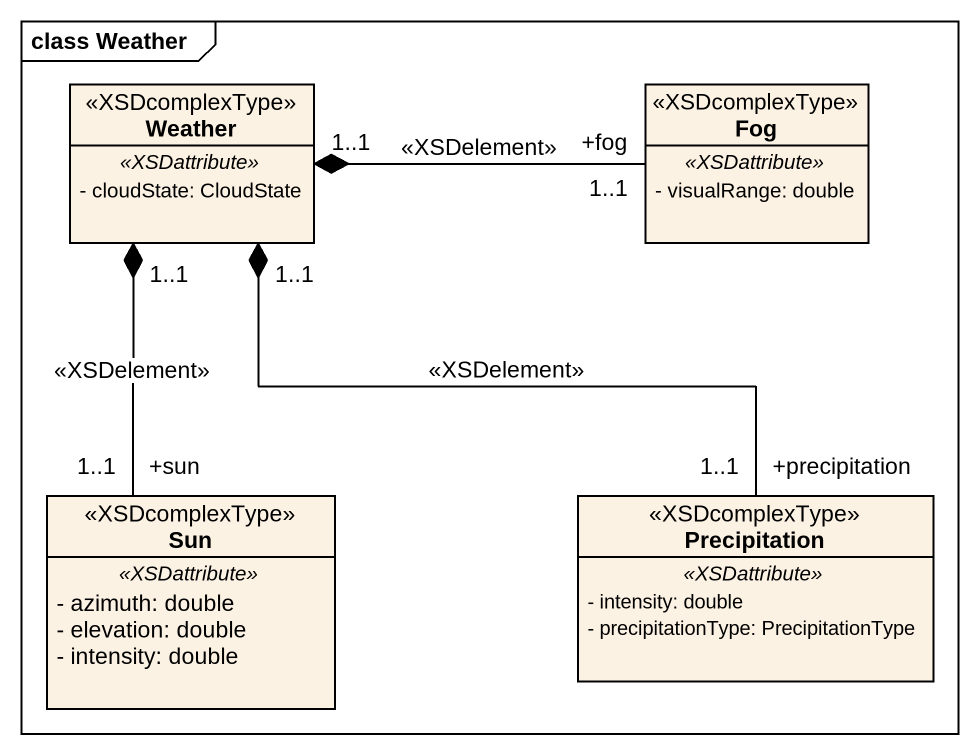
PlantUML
@startuml
mainframe class Weather
hide circle
hide empty members
skinparam classAttributeIconSize 0
class Weather <<XSDcomplexType>> {
  .. <<XSDattribute>> ..
  - cloudState: CloudState
}
class Fog <<XSDcomplexType>> {
  .. <<XSDattribute>> ..
  - visualRange: double
}
class Sun <<XSDcomplexType>> {
  .. <<XSDattribute>> ..
  - azimuth: double
  - elevation: double
  - intensity: double
}
class Precipitation <<XSDcomplexType>> {
  .. <<XSDattribute>> ..
  - intensity: double
  - precipitationType: PrecipitationType
}
Weather "1..1" *-right- "+fog\n1..1" Fog : <<XSDelement>>
Weather "1..1" *-- "+sun\n1..1" Sun : <<XSDelement>>
Weather "1..1" *-- "+precipitation\n1..1" Precipitation : <<XSDelement>>
@enduml
